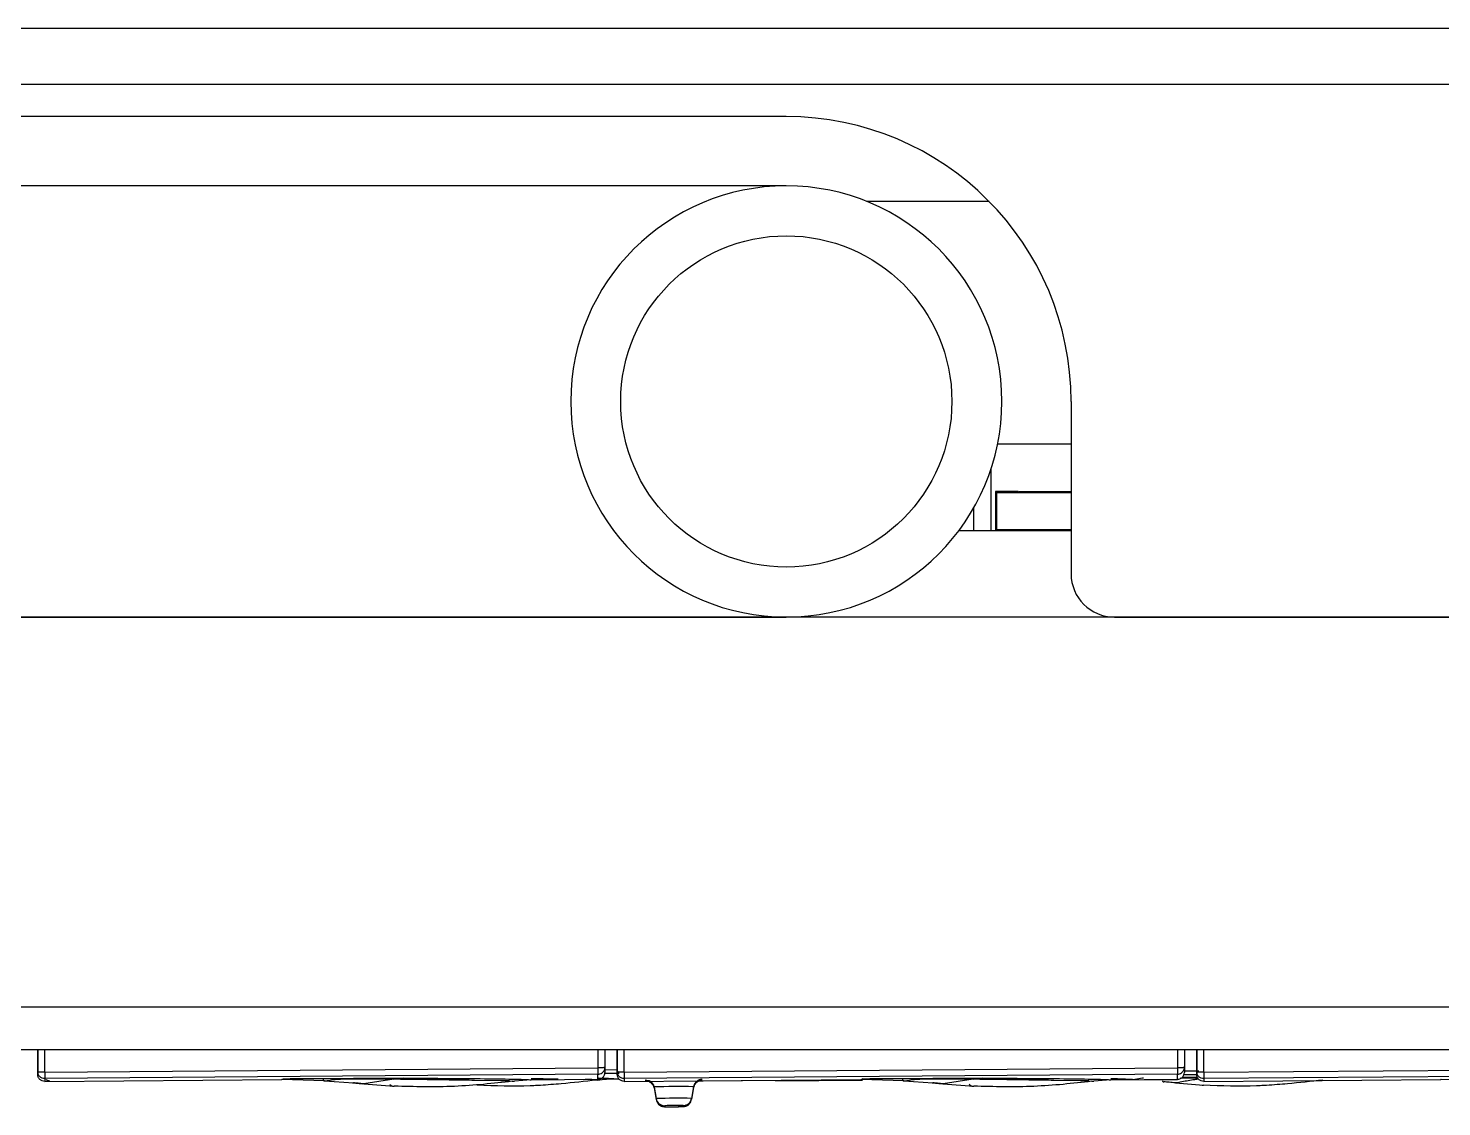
# Model space of a CAD drawing. Header units: millimetres. Extents: x 340 to 481, y 493 to 586.
# Drawn here: x 372.98 to 389.31, y 573.71 to 586.17 of the extents above; entities that cross this region are included whole.
import ezdxf

# ---------------------------------------------------------------- set-up
doc = ezdxf.new("R2010")
doc.units = ezdxf.units.MM

msp = doc.modelspace()

# ---------------------------------------------------------------- linework, layer by layer
at = {"color": 7, "linetype": 'Continuous', "lineweight": 25}
for p, q in [((366.407, 586.167), (433.085, 586.167)), ((433.085, 585.517), (366.407, 585.517)), ((381.74, 585.147), (369.098, 585.147)), ((381.74, 584.347), (369.098, 584.347)), ((385.03, 581.857), (385.03, 579.867)), ((384.107, 580.367), (384.107, 581.086)), ((384.158, 580.817), (384.158, 580.367)), ((384.318, 580.817), (384.158, 580.817)), ((384.168, 580.807), (385.03, 580.807)), ((384.168, 580.807), (384.168, 580.377)), ((384.318, 580.807), (384.168, 580.807)), ((384.318, 580.807), (384.318, 580.817)), ((384.418, 580.817), (384.318, 580.817)), ((384.418, 580.807), (384.418, 580.817)), ((384.418, 580.807), (384.418, 580.817)), ((384.418, 580.817), (384.418, 580.817)), ((384.428, 580.817), (384.428, 580.807)), ((384.428, 580.817), (385.03, 580.817)), ((384.428, 580.807), (385.03, 580.807)), ((383.735, 580.367), (385.03, 580.367)), ((384.168, 580.377), (385.03, 580.377)), ((384.168, 580.377), (384.418, 580.377)), ((384.418, 580.367), (384.418, 580.377)), ((384.418, 580.367), (384.418, 580.377)), ((366.407, 579.367), (381.74, 579.367)), ((433.085, 579.367), (366.407, 579.367)), ((385.53, 579.367), (413.962, 579.367)), ((366.407, 574.867), (433.085, 574.867)), ((433.085, 574.367), (366.407, 574.367)), ((373.093, 574.374), (373.093, 574.084)), ((373.093, 574.116), (373.093, 574.367)), ((379.645, 574.367), (379.645, 574.167)), ((379.787, 574.374), (379.787, 574.084)), ((379.787, 574.116), (379.787, 574.367)), ((386.339, 574.367), (386.339, 574.167)), ((386.481, 574.374), (386.481, 574.084)), ((386.481, 574.116), (386.481, 574.367)), ((373.093, 574.084), (373.093, 574.116)), ((373.093, 574.084), (373.093, 574.116)), ((373.093, 574.084), (373.093, 574.116)), ((373.174, 574.109), (379.564, 574.159)), ((379.645, 574.167), (379.645, 574.108)), ((379.787, 574.084), (379.787, 574.116)), ((379.787, 574.084), (379.787, 574.116)), ((379.787, 574.084), (379.787, 574.116)), ((379.868, 574.109), (386.258, 574.159)), ((386.339, 574.167), (386.339, 574.108)), ((386.481, 574.084), (386.481, 574.116)), ((386.481, 574.084), (386.481, 574.116)), ((386.481, 574.084), (386.481, 574.116)), ((386.562, 574.109), (392.952, 574.159)), ((379.564, 574.087), (373.175, 574.036)), ((373.175, 574.036), (373.175, 574.004)), ((373.175, 574.004), (375.913, 574.025)), ((375.913, 574.026), (375.924, 574.031)), ((376.405, 574.011), (375.913, 574.025)), ((375.929, 574.033), (375.924, 574.031)), ((376.405, 574.011), (376.74, 573.987)), ((376.606, 574.032), (377.206, 574.029)), ((376.73, 573.987), (376.846, 573.976)), ((377.206, 574.029), (376.858, 573.976)), ((376.858, 573.976), (377.211, 573.948)), ((377.316, 574.041), (377.206, 574.029)), ((378.44, 574.012), (378.137, 574.016)), ((378.543, 574.01), (378.599, 574.008)), ((378.574, 574.005), (378.599, 574.008)), ((378.794, 574.021), (378.599, 574.008)), ((378.794, 574.021), (379.565, 574.028)), ((379.562, 574.02), (379.547, 574.018)), ((379.565, 574.028), (379.564, 574.087)), ((379.811, 574.095), (379.642, 574.094)), ((379.768, 574.034), (379.804, 574.035)), ((386.258, 574.087), (379.869, 574.036)), ((379.869, 574.036), (379.869, 574.004)), ((379.869, 574.004), (382.607, 574.025)), ((379.869, 574.004), (380.127, 574.006)), ((380.114, 574.021), (380.114, 574.011)), ((380.669, 573.943), (380.647, 573.808)), ((380.67, 573.933), (380.669, 573.943)), ((380.755, 574.011), (382.607, 574.026)), ((381.617, 574.009), (382.621, 574.017)), ((382.607, 574.026), (382.618, 574.031)), ((383.099, 574.011), (382.607, 574.025)), ((382.623, 574.033), (382.618, 574.031)), ((383.099, 574.011), (383.434, 573.987)), ((383.3, 574.032), (383.9, 574.029)), ((383.424, 573.987), (383.54, 573.976)), ((383.9, 574.029), (383.552, 573.976)), ((383.552, 573.976), (383.905, 573.948)), ((384.01, 574.041), (383.9, 574.029)), ((385.134, 574.012), (384.831, 574.016)), ((385.237, 574.01), (385.293, 574.008)), ((385.269, 574.005), (385.293, 574.008)), ((385.488, 574.021), (385.293, 574.008)), ((385.488, 574.021), (386.259, 574.028)), ((385.488, 574.021), (386.259, 574.027)), ((386.237, 573.986), (386.56, 573.96)), ((386.259, 574.028), (386.258, 574.087)), ((386.481, 574.081), (386.333, 574.08)), ((392.952, 574.087), (386.563, 574.036)), ((386.563, 574.036), (386.563, 574.004)), ((386.563, 574.004), (389.301, 574.025)), ((389.301, 574.026), (389.312, 574.031)), ((389.793, 574.011), (389.301, 574.025)), ((380.213, 573.939), (380.238, 573.805)), ((380.213, 573.939), (380.213, 573.929)), ((380.213, 573.929), (380.238, 573.794)), ((380.238, 573.805), (380.238, 573.794)), ((380.67, 573.933), (380.647, 573.797)), ((380.647, 573.797), (380.647, 573.808)), ((380.337, 573.723), (380.337, 573.712)), ((380.549, 573.714), (380.549, 573.725))]:
    msp.add_line(p, q, dxfattribs=at)
at = {"color": 8, "linetype": 'Continuous', "lineweight": 25}
for p, q in [((384.083, 584.167), (382.67, 584.167)), ((384.181, 581.367), (385.03, 581.367)), ((383.907, 580.367), (383.907, 580.631)), ((373.174, 574.109), (373.174, 574.367)), ((379.564, 574.367), (379.564, 574.159)), ((379.868, 574.109), (379.868, 574.367)), ((386.258, 574.367), (386.258, 574.159)), ((386.562, 574.109), (386.562, 574.367)), ((379.645, 574.139), (379.787, 574.14)), ((386.351, 574.125), (386.504, 574.127)), ((378.882, 574.032), (378.794, 574.034)), ((380.114, 574.011), (380.127, 574.01)), ((386.289, 574.044), (386.493, 574.043)), ((386.317, 574.053), (386.487, 574.054))]:
    msp.add_line(p, q, dxfattribs=at)
at = {"color": 7, "linetype": 'Continuous', "lineweight": 25}
msp.add_circle((381.74, 581.857), 1.913, dxfattribs=at)
for centre, radius, start, end in [((381.74, 581.857), 3.29, 0, 90), ((381.74, 581.857), 2.49, 90, 270), ((381.74, 581.857), 2.49, 270, 90), ((385.53, 579.867), 0.5, 180, 270), ((397.335, 574.283), 24.161, 180.4142, 180.5861), ((403.722, 574.334), 24.159, 180.4142, 180.5861), ((404.029, 574.283), 24.161, 180.4142, 180.5861), ((410.416, 574.334), 24.159, 180.4142, 180.5861), ((410.723, 574.283), 24.161, 180.4142, 180.5861), ((380.497, 566.915), 7.03, 88.5971, 92.3194), ((380.493, 567.511), 6.299, 88.5971, 92.3194), ((380.336, 573.823), 0.1, 190.4612, 270.4602), ((380.336, 573.812), 0.1, 190.4595, 225.2129), ((380.548, 573.825), 0.1, 270.4564, 350.4553), ((380.548, 573.814), 0.1, 315.2688, 350.457), ((380.469, 570.459), 3.267, 88.5971, 92.3194), ((380.417, 576.978), 3.267, 268.5971, 272.3194)]:
    msp.add_arc(centre, radius, start, end, dxfattribs=at)
at = {"color": 8, "linetype": 'Continuous', "lineweight": 25}
for centre, start, end in [((380.336, 573.812), 225.2131, 270.4588), ((380.548, 573.814), 270.4577, 315.2687)]:
    msp.add_arc(centre, 0.1, start, end, dxfattribs=at)
at = {"color": 7, "linetype": 'Continuous', "lineweight": 25}
for points, knots in [([(373.174, 574.109), (373.166, 574.109), (373.149, 574.109), (373.128, 574.11), (373.112, 574.111), (373.102, 574.113), (373.094, 574.114), (373.094, 574.116), (373.093, 574.116)], [0, 0, 0, 0, 0.182036, 0.411431, 0.545976, 0.690302, 0.842527, 1, 1, 1, 1]), ([(373.175, 574.036), (373.164, 574.037), (373.149, 574.039), (373.13, 574.049), (373.116, 574.059), (373.106, 574.072), (373.096, 574.091), (373.094, 574.106), (373.093, 574.116)], [0, 0, 0, 0, 0.243619, 0.372782, 0.502319, 0.631447, 0.759537, 1, 1, 1, 1]), ([(379.645, 574.167), (379.644, 574.166), (379.643, 574.165), (379.636, 574.163), (379.626, 574.162), (379.61, 574.161), (379.589, 574.16), (379.572, 574.159), (379.564, 574.159)], [0, 0, 0, 0, 0.157473, 0.309698, 0.454024, 0.588569, 0.817964, 1, 1, 1, 1]), ([(379.565, 574.028), (379.575, 574.029), (379.59, 574.031), (379.609, 574.041), (379.622, 574.051), (379.632, 574.064), (379.642, 574.082), (379.644, 574.098), (379.645, 574.108)], [0, 0, 0, 0, 0.243748, 0.372829, 0.502302, 0.631376, 0.759401, 1, 1, 1, 1]), ([(379.613, 574.103), (379.617, 574.107), (379.626, 574.114), (379.636, 574.129), (379.644, 574.147), (379.645, 574.16), (379.645, 574.167)], [0, 0, 0, 0, 0.227148, 0.472803, 0.73253, 1, 1, 1, 1]), ([(379.868, 574.109), (379.86, 574.109), (379.843, 574.109), (379.822, 574.11), (379.806, 574.111), (379.796, 574.113), (379.788, 574.114), (379.788, 574.116), (379.787, 574.116)], [0, 0, 0, 0, 0.182036, 0.411431, 0.545976, 0.690302, 0.842527, 1, 1, 1, 1]), ([(379.869, 574.036), (379.858, 574.037), (379.843, 574.039), (379.824, 574.049), (379.81, 574.059), (379.8, 574.072), (379.79, 574.091), (379.788, 574.106), (379.787, 574.116)], [0, 0, 0, 0, 0.243619, 0.372782, 0.502319, 0.631447, 0.759537, 1, 1, 1, 1]), ([(386.339, 574.167), (386.338, 574.166), (386.337, 574.165), (386.33, 574.163), (386.32, 574.162), (386.304, 574.161), (386.283, 574.16), (386.266, 574.159), (386.258, 574.159)], [0, 0, 0, 0, 0.157473, 0.309698, 0.454024, 0.588569, 0.817964, 1, 1, 1, 1]), ([(386.259, 574.028), (386.269, 574.029), (386.284, 574.031), (386.303, 574.041), (386.316, 574.051), (386.326, 574.064), (386.336, 574.082), (386.338, 574.098), (386.339, 574.108)], [0, 0, 0, 0, 0.243748, 0.372829, 0.502302, 0.631375, 0.7594, 1, 1, 1, 1]), ([(386.259, 574.028), (386.269, 574.029), (386.284, 574.031), (386.303, 574.041), (386.316, 574.051), (386.326, 574.064), (386.336, 574.082), (386.338, 574.098), (386.339, 574.108)], [0, 0, 0, 0, 0.243748, 0.372829, 0.502302, 0.631376, 0.759401, 1, 1, 1, 1]), ([(386.307, 574.103), (386.311, 574.107), (386.32, 574.114), (386.33, 574.129), (386.338, 574.147), (386.339, 574.16), (386.339, 574.167)], [0, 0, 0, 0, 0.227148, 0.472803, 0.73253, 1, 1, 1, 1]), ([(386.562, 574.109), (386.554, 574.109), (386.537, 574.109), (386.516, 574.11), (386.5, 574.111), (386.49, 574.113), (386.482, 574.114), (386.482, 574.116), (386.481, 574.116)], [0, 0, 0, 0, 0.182036, 0.411431, 0.545976, 0.690302, 0.842527, 1, 1, 1, 1]), ([(386.563, 574.036), (386.552, 574.037), (386.537, 574.039), (386.518, 574.049), (386.504, 574.059), (386.494, 574.072), (386.484, 574.091), (386.482, 574.106), (386.481, 574.116)], [0, 0, 0, 0, 0.243619, 0.372782, 0.502319, 0.631447, 0.759537, 1, 1, 1, 1]), ([(373.175, 574.004), (373.164, 574.005), (373.149, 574.007), (373.13, 574.016), (373.116, 574.026), (373.106, 574.039), (373.096, 574.058), (373.094, 574.073), (373.093, 574.084)], [0, 0, 0, 0, 0.243618, 0.372782, 0.502319, 0.631447, 0.759537, 1, 1, 1, 1]), ([(373.227, 574.009), (373.221, 574.01), (373.211, 574.011), (373.199, 574.017), (373.194, 574.022), (373.191, 574.024)], [0, 0, 0, 0, 0.485141, 0.742179, 1, 1, 1, 1]), ([(376.606, 574.032), (376.493, 574.032), (376.266, 574.033), (376.038, 574.032), (375.924, 574.031)], [0, 0, 0, 0, 0.502047, 1, 1, 1, 1]), ([(375.929, 574.033), (376.051, 574.034), (376.293, 574.037), (376.654, 574.039), (377.001, 574.041), (377.211, 574.041), (377.316, 574.041)], [0, 0, 0, 0, 0.256766, 0.505731, 0.751665, 1, 1, 1, 1]), ([(376.389, 574.028), (376.39, 574.024), (376.392, 574.018), (376.396, 574.012), (376.4, 574.009), (376.403, 574.01), (376.405, 574.011)], [0, 0, 0, 0, 0.247251, 0.499954, 0.752682, 1, 1, 1, 1]), ([(376.405, 574.011), (376.449, 574.017), (376.536, 574.03), (376.583, 574.031), (376.606, 574.032)], [0, 0, 0, 0, 0.5118799, 1, 1, 1, 1]), ([(376.858, 573.976), (376.837, 573.978), (376.798, 573.982), (376.757, 573.985), (376.74, 573.987)], [0, 0, 0, 0, 0.559705, 1, 1, 1, 1]), ([(377.16, 573.971), (377.164, 573.967), (377.17, 573.958), (377.183, 573.951), (377.197, 573.947), (377.206, 573.948), (377.211, 573.948)], [0, 0, 0, 0, 0.246048, 0.499443, 0.753141, 1, 1, 1, 1]), ([(377.43, 574.026), (377.39, 574.026), (377.32, 574.027), (377.24, 574.028), (377.206, 574.029)], [0, 0, 0, 0, 0.571638, 1, 1, 1, 1]), ([(378.574, 574.005), (378.355, 573.98), (377.917, 573.932), (377.445, 573.943), (377.211, 573.948)], [0, 0, 0, 0, 0.502993, 1, 1, 1, 1]), ([(377.316, 574.041), (377.419, 574.041), (377.621, 574.04), (377.951, 574.038), (378.32, 574.035), (378.617, 574.03), (378.761, 574.026), (378.783, 574.023), (378.794, 574.021)], [0, 0, 0, 0, 0.128773, 0.252959, 0.499043, 0.747593, 0.873757, 1, 1, 1, 1]), ([(377.912, 574.019), (377.826, 574.02), (377.677, 574.022), (377.503, 574.025), (377.43, 574.026)], [0, 0, 0, 0, 0.580697, 1, 1, 1, 1]), ([(378.137, 574.016), (378.096, 574.016), (378.024, 574.017), (377.946, 574.018), (377.912, 574.019)], [0, 0, 0, 0, 0.559821, 1, 1, 1, 1]), ([(379.547, 574.018), (379.412, 574.003), (379.199, 573.98), (378.956, 573.961), (378.836, 573.955), (378.601, 573.944), (378.378, 573.952), (378.17, 573.96)], [0, 0, 0, 0, 0.307325, 0.486113, 0.540466, 0.571446, 1, 1, 1, 1]), ([(378.543, 574.01), (378.527, 574.011), (378.5, 574.011), (378.458, 574.012), (378.44, 574.012)], [0, 0, 0, 0, 0.559434, 1, 1, 1, 1]), ([(379.104, 574.029), (379.064, 574.03), (378.993, 574.031), (378.916, 574.032), (378.882, 574.032)], [0, 0, 0, 0, 0.559857, 1, 1, 1, 1]), ([(379.53, 574.023), (379.515, 574.023), (379.487, 574.025), (379.439, 574.025), (379.418, 574.026)], [0, 0, 0, 0, 0.559801, 1, 1, 1, 1]), ([(379.53, 574.023), (379.535, 574.022), (379.546, 574.021), (379.556, 574.02), (379.562, 574.02)], [0, 0, 0, 0, 0.4417265, 1, 1, 1, 1]), ([(379.562, 574.02), (379.596, 574.024), (379.665, 574.032), (379.734, 574.034), (379.768, 574.034)], [0, 0, 0, 0, 0.49974, 1, 1, 1, 1]), ([(379.869, 574.004), (379.858, 574.005), (379.843, 574.007), (379.824, 574.016), (379.81, 574.026), (379.8, 574.039), (379.79, 574.058), (379.788, 574.073), (379.787, 574.084)], [0, 0, 0, 0, 0.243618, 0.372782, 0.502319, 0.631447, 0.759537, 1, 1, 1, 1]), ([(380.128, 574.01), (380.127, 574.01), (380.126, 574.01), (380.129, 574.01), (380.135, 574.009), (380.147, 574.006), (380.168, 573.997), (380.19, 573.978), (380.207, 573.954), (380.21, 573.936), (380.211, 573.928)], [0, 0, 0, 0, 0.074698, 0.151882, 0.215105, 0.286637, 0.447626, 0.644501, 0.857392, 1, 1, 1, 1]), ([(380.673, 573.942), (380.674, 573.947), (380.677, 573.961), (380.69, 573.98), (380.708, 573.997), (380.725, 574.007), (380.739, 574.012), (380.748, 574.014), (380.752, 574.014), (380.755, 574.015), (380.755, 574.015), (380.755, 574.015)], [0, 0, 0, 0, 0.102137, 0.299121, 0.464415, 0.603045, 0.711579, 0.782557, 0.837969, 0.90495, 1, 1, 1, 1]), ([(383.3, 574.032), (383.187, 574.032), (382.96, 574.033), (382.732, 574.032), (382.618, 574.031)], [0, 0, 0, 0, 0.502047, 1, 1, 1, 1]), ([(382.623, 574.033), (382.745, 574.034), (382.987, 574.037), (383.348, 574.039), (383.695, 574.041), (383.905, 574.041), (384.01, 574.041)], [0, 0, 0, 0, 0.256766, 0.505731, 0.751665, 1, 1, 1, 1]), ([(383.083, 574.028), (383.084, 574.024), (383.086, 574.018), (383.09, 574.012), (383.094, 574.009), (383.097, 574.01), (383.099, 574.011)], [0, 0, 0, 0, 0.247251, 0.499954, 0.752682, 1, 1, 1, 1]), ([(383.099, 574.011), (383.143, 574.017), (383.23, 574.03), (383.277, 574.031), (383.3, 574.032)], [0, 0, 0, 0, 0.5118799, 1, 1, 1, 1]), ([(383.552, 573.976), (383.531, 573.978), (383.492, 573.982), (383.451, 573.985), (383.434, 573.987)], [0, 0, 0, 0, 0.559705, 1, 1, 1, 1]), ([(383.854, 573.971), (383.858, 573.967), (383.864, 573.958), (383.877, 573.951), (383.891, 573.947), (383.9, 573.948), (383.905, 573.948)], [0, 0, 0, 0, 0.246048, 0.499443, 0.753141, 1, 1, 1, 1]), ([(384.124, 574.026), (384.084, 574.026), (384.014, 574.027), (383.934, 574.028), (383.9, 574.029)], [0, 0, 0, 0, 0.571638, 1, 1, 1, 1]), ([(385.269, 574.005), (385.049, 573.98), (384.611, 573.932), (384.139, 573.943), (383.905, 573.948)], [0, 0, 0, 0, 0.502993, 1, 1, 1, 1]), ([(384.01, 574.041), (384.113, 574.041), (384.315, 574.04), (384.645, 574.038), (385.014, 574.035), (385.311, 574.03), (385.455, 574.026), (385.477, 574.023), (385.488, 574.021)], [0, 0, 0, 0, 0.128773, 0.252959, 0.499043, 0.747593, 0.873757, 1, 1, 1, 1]), ([(384.606, 574.019), (384.52, 574.02), (384.371, 574.022), (384.197, 574.025), (384.124, 574.026)], [0, 0, 0, 0, 0.580697, 1, 1, 1, 1]), ([(384.831, 574.016), (384.79, 574.016), (384.718, 574.017), (384.64, 574.018), (384.606, 574.019)], [0, 0, 0, 0, 0.559821, 1, 1, 1, 1]), ([(385.237, 574.01), (385.221, 574.011), (385.194, 574.011), (385.152, 574.012), (385.134, 574.012)], [0, 0, 0, 0, 0.559434, 1, 1, 1, 1]), ([(385.738, 574.024), (385.702, 574.026), (385.646, 574.028), (385.576, 574.032), (385.539, 574.033), (385.523, 574.034), (385.519, 574.034), (385.518, 574.034), (385.518, 574.034), (385.518, 574.034), (385.518, 574.034), (385.518, 574.034), (385.518, 574.034), (385.518, 574.034), (385.52, 574.034), (385.525, 574.034), (385.531, 574.033), (385.536, 574.033), (385.538, 574.033), (385.538, 574.033), (385.539, 574.033), (385.539, 574.033), (385.538, 574.033), (385.538, 574.033), (385.535, 574.033), (385.519, 574.034), (385.503, 574.034), (385.488, 574.035)], [0, 0, 0, 0, 0.37294, 0.589826, 0.717685, 0.748422, 0.755514, 0.757, 0.757161, 0.757212, 0.757246, 0.757303, 0.757422, 0.757906, 0.761405, 0.770888, 0.806406, 0.822913, 0.82677, 0.827601, 0.827695, 0.827753, 0.827985, 0.829772, 0.834718, 0.853403, 1, 1, 1, 1]), ([(385.738, 574.024), (385.774, 574.031), (385.845, 574.045), (385.86, 574.045), (385.868, 574.046)], [0, 0, 0, 0, 0.510707, 1, 1, 1, 1]), ([(386.086, 574.01), (386.087, 574.008), (386.089, 574.004), (386.093, 574), (386.097, 573.998), (386.1, 573.998), (386.102, 573.999)], [0, 0, 0, 0, 0.247207, 0.499769, 0.752452, 1, 1, 1, 1]), ([(386.237, 573.986), (386.212, 573.988), (386.168, 573.993), (386.122, 573.997), (386.102, 573.999)], [0, 0, 0, 0, 0.560646, 1, 1, 1, 1]), ([(386.563, 574.004), (386.552, 574.005), (386.537, 574.007), (386.518, 574.016), (386.504, 574.026), (386.494, 574.039), (386.484, 574.058), (386.482, 574.073), (386.481, 574.084)], [0, 0, 0, 0, 0.243618, 0.372782, 0.502319, 0.631447, 0.759537, 1, 1, 1, 1]), ([(386.544, 573.961), (386.545, 573.961), (386.549, 573.958), (386.554, 573.959), (386.56, 573.96)], [0, 0, 0, 0, 0.008453, 1, 1, 1, 1]), ([(387.937, 574.018), (387.802, 574.003), (387.589, 573.98), (387.346, 573.961), (387.226, 573.955), (386.991, 573.944), (386.768, 573.952), (386.56, 573.96)], [0, 0, 0, 0, 0.307325, 0.486113, 0.540466, 0.571446, 1, 1, 1, 1]), ([(380.266, 573.742), (380.269, 573.739), (380.277, 573.73), (380.293, 573.722), (380.308, 573.716), (380.32, 573.713), (380.327, 573.713), (380.332, 573.712), (380.338, 573.712), (380.349, 573.712), (380.374, 573.712), (380.405, 573.712), (380.425, 573.712), (380.431, 573.712)], [0, 0, 0, 0, 0.06485, 0.159669, 0.237205, 0.294941, 0.32874, 0.356782, 0.400459, 0.530073, 0.732914, 0.914497, 1, 1, 1, 1]), ([(380.431, 573.712), (380.438, 573.712), (380.459, 573.712), (380.494, 573.712), (380.528, 573.713), (380.545, 573.714), (380.554, 573.714), (380.561, 573.715), (380.574, 573.717), (380.594, 573.724), (380.611, 573.734), (380.618, 573.743), (380.619, 573.744)], [0, 0, 0, 0, 0.094398, 0.264782, 0.436115, 0.613763, 0.688496, 0.720295, 0.76157, 0.852861, 0.982506, 1, 1, 1, 1])]:
    msp.add_open_spline(points, degree=3, knots=knots, dxfattribs=at)
at = {"color": 8, "linetype": 'Continuous', "lineweight": 25}
for points, knots in [([(379.564, 574.087), (379.572, 574.088), (379.59, 574.089), (379.605, 574.098), (379.613, 574.103)], [0, 0, 0, 0, 0.442344, 1, 1, 1, 1]), ([(379.564, 574.044), (379.567, 574.044), (379.637, 574.042), (379.722, 574.039), (379.753, 574.036), (379.768, 574.034)], [0, 0, 0, 0, 0.020895, 0.509603, 1, 1, 1, 1]), ([(386.502, 574.031), (386.487, 574.028), (386.447, 574.022), (386.383, 574.011), (386.31, 573.999), (386.262, 573.99), (386.237, 573.986)], [0, 0, 0, 0, 0.1686787, 0.446672, 0.7238524, 1, 1, 1, 1]), ([(386.258, 574.087), (386.266, 574.088), (386.284, 574.089), (386.299, 574.098), (386.307, 574.103)], [0, 0, 0, 0, 0.442344, 1, 1, 1, 1])]:
    msp.add_open_spline(points, degree=3, knots=knots, dxfattribs=at)
at = {"color": 7, "linetype": 'Continuous', "lineweight": 25}
for points in [[(380.114, 574.021), (380.125, 574.02), (380.149, 574.018), (380.179, 574), (380.203, 573.973), (380.21, 573.951), (380.213, 573.939)], [(380.114, 574.011), (380.125, 574.01), (380.149, 574.007), (380.179, 573.989), (380.203, 573.963), (380.21, 573.94), (380.213, 573.929)], [(380.767, 574.027), (380.756, 574.025), (380.732, 574.023), (380.702, 574.004), (380.679, 573.977), (380.673, 573.954), (380.669, 573.943)], [(380.767, 574.016), (380.756, 574.015), (380.733, 574.012), (380.702, 573.993), (380.679, 573.966), (380.673, 573.944), (380.67, 573.933)]]:
    msp.add_open_spline(points, degree=3, dxfattribs=at)

doc.saveas('drawing.dxf')
